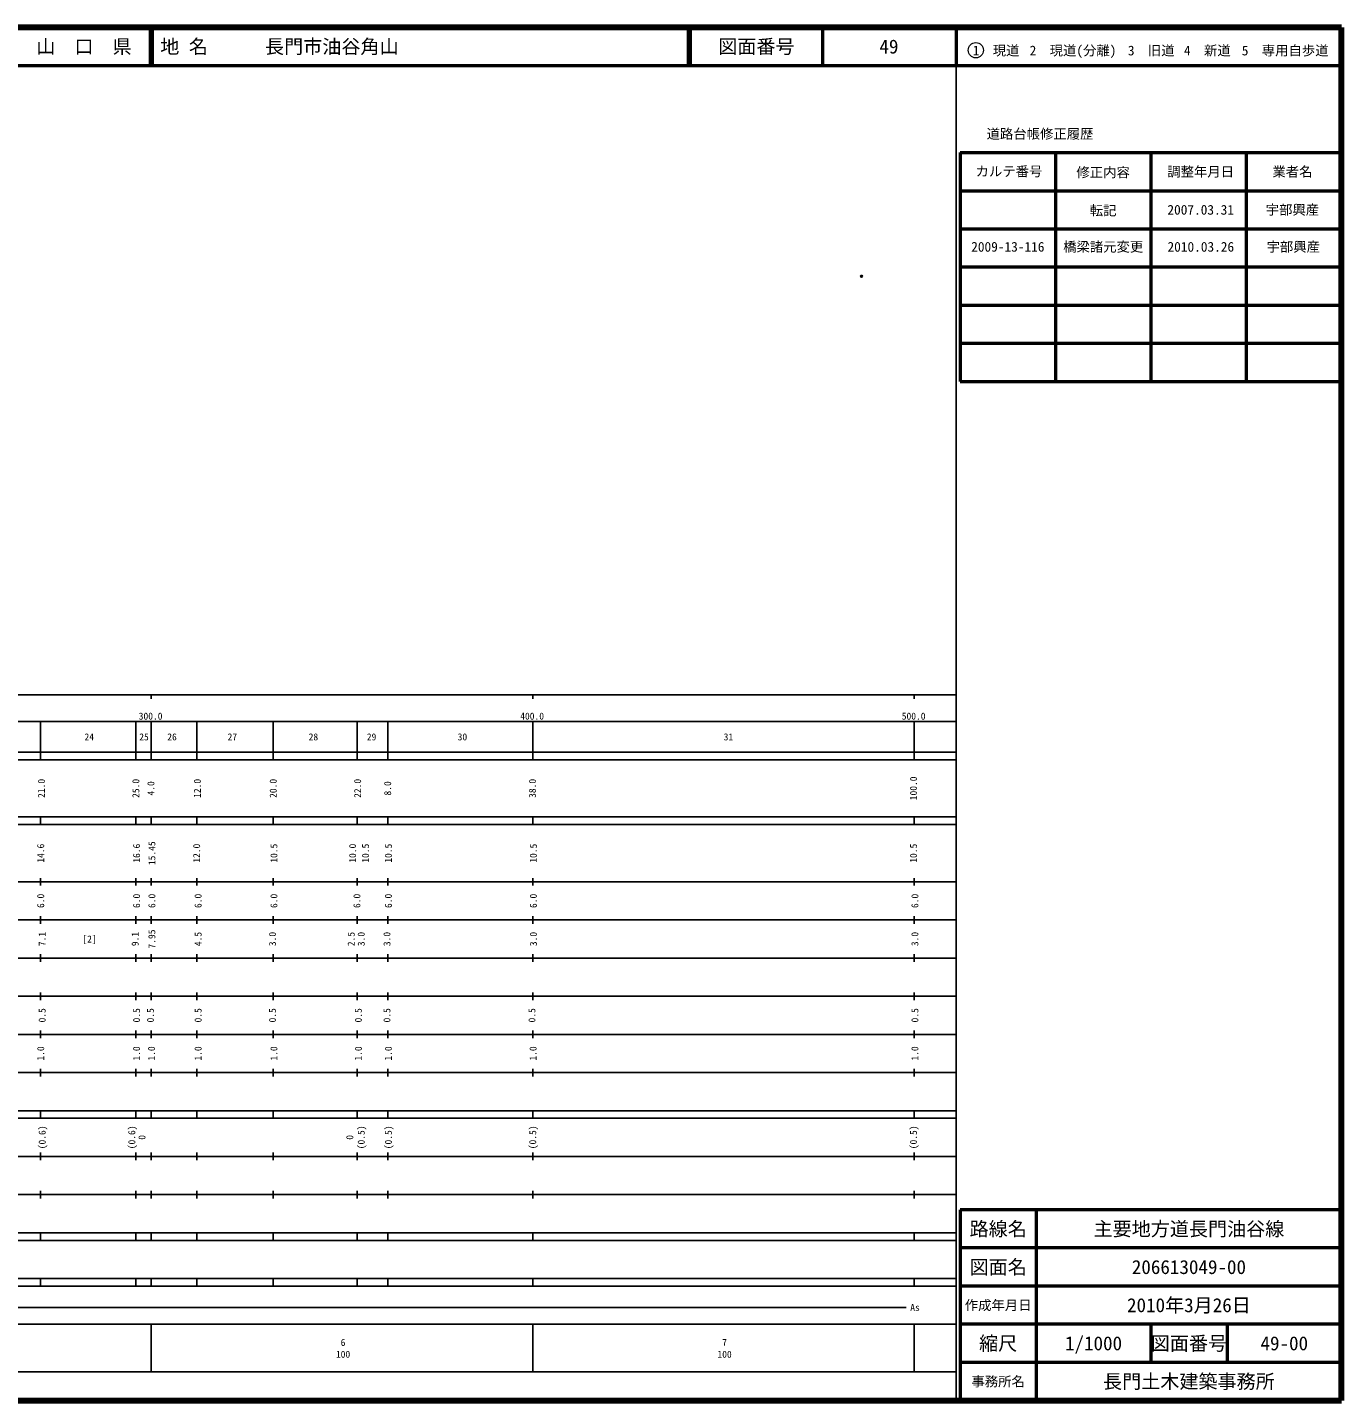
# Model space of a CAD drawing. Units: millimetres on the paper. Extents: x 40 to 680, y 20 to 380.
# Drawn here: x 335.6 to 680, y 20 to 380 of the extents above; entities that cross this region are included whole.
import ezdxf
from ezdxf.enums import TextEntityAlignment as Align

# ---------------------------------------------------------------- set-up
doc = ezdxf.new("R2010")
doc.units = ezdxf.units.MM
doc.header["$PDMODE"] = 32
doc.header["$PDSIZE"] = 0.5
doc.layers.add('M-OTRS', color=6, linetype='Continuous')
for name, color, linetype, lineweight in [('M-TTL', 2, 'Continuous', 140), ('M-TTL-BAND', 7, 'Continuous', 25), ('M-TTL-FRAM', 2, 'Continuous', 50), ('M-TTL-LINE', 7, 'Continuous', 50), ('M-TTL-TXT', 7, 'Continuous', 13)]:
    doc.layers.add(name, color=color, linetype=linetype, lineweight=lineweight)
doc.styles.add('ＭＳ ゴシック', font='')
doc.styles.get('ＭＳ ゴシック').set_extended_font_data('MS Gothic')

msp = doc.modelspace()

# ---------------------------------------------------------------- linework, layer by layer
at = {"layer": 'M-OTRS'}
msp.add_point((554.191, 314.756), dxfattribs=at)
at = {"layer": 'M-TTL'}
for p, q in [((680, 380), (40, 380)), ((680, 20), (680, 380)), ((40, 20), (680, 20))]:
    msp.add_line(p, q, dxfattribs=at)
at = {"layer": 'M-TTL-BAND'}
for p, q in [((579, 20), (579, 370)), ((40, 205), (579, 205)), ((368, 205), (368, 204)), ((468, 205), (468, 204)), ((568, 205), (568, 204)), ((68, 198), (579, 198)), ((339, 198), (339, 188)), ((364, 198), (364, 188)), ((368, 198), (368, 188)), ((380, 198), (380, 188)), ((400, 198), (400, 188)), ((422, 198), (422, 188)), ((430, 198), (430, 188)), ((468, 198), (468, 188)), ((568, 198), (568, 188)), ((40, 190), (579, 190)), ((40, 188), (579, 188)), ((40, 173), (579, 173)), ((339, 173), (339, 171)), ((364, 173), (364, 171)), ((368, 171), (368, 173)), ((380, 173), (380, 171)), ((400, 173), (400, 171)), ((422, 173), (422, 171)), ((430, 173), (430, 171)), ((468, 171), (468, 173)), ((568, 171), (568, 173)), ((40, 171), (579, 171)), ((40, 156), (579, 156)), ((339, 157), (339, 155)), ((364, 157), (364, 155)), ((368, 155), (368, 157)), ((380, 157), (380, 155)), ((400, 157), (400, 155)), ((422, 157), (422, 155)), ((430, 157), (430, 155)), ((468, 155), (468, 157)), ((568, 155), (568, 157)), ((46, 146), (579, 146)), ((339, 147), (339, 145)), ((364, 147), (364, 145)), ((368, 145), (368, 147)), ((380, 147), (380, 145)), ((400, 147), (400, 145)), ((422, 147), (422, 145)), ((430, 147), (430, 145)), ((468, 145), (468, 147)), ((568, 145), (568, 147)), ((339, 137), (339, 135)), ((364, 137), (364, 135)), ((368, 135), (368, 137)), ((380, 137), (380, 135)), ((400, 137), (400, 135)), ((422, 137), (422, 135)), ((430, 137), (430, 135)), ((468, 135), (468, 137)), ((568, 135), (568, 137)), ((52, 136), (579, 136)), ((46, 126), (579, 126)), ((339, 127), (339, 125)), ((364, 127), (364, 125)), ((368, 125), (368, 127)), ((380, 127), (380, 125)), ((400, 127), (400, 125)), ((422, 127), (422, 125)), ((430, 127), (430, 125)), ((468, 125), (468, 127)), ((568, 125), (568, 127)), ((52, 116), (579, 116)), ((339, 117), (339, 115)), ((364, 117), (364, 115)), ((368, 115), (368, 117)), ((380, 117), (380, 115)), ((400, 117), (400, 115)), ((422, 117), (422, 115)), ((430, 117), (430, 115)), ((468, 115), (468, 117)), ((568, 115), (568, 117)), ((46, 106), (579, 106)), ((339, 107), (339, 105)), ((364, 107), (364, 105)), ((368, 105), (368, 107)), ((380, 107), (380, 105)), ((400, 107), (400, 105)), ((422, 107), (422, 105)), ((430, 107), (430, 105)), ((468, 105), (468, 107)), ((568, 105), (568, 107)), ((40, 96), (579, 96)), ((40, 94), (579, 94)), ((339, 96), (339, 94)), ((364, 96), (364, 94)), ((368, 94), (368, 96)), ((380, 96), (380, 94)), ((400, 96), (400, 94)), ((422, 96), (422, 94)), ((430, 96), (430, 94)), ((468, 94), (468, 96)), ((568, 94), (568, 96)), ((49, 84), (579, 84)), ((339, 85), (339, 83)), ((364, 85), (364, 83)), ((368, 83), (368, 85)), ((380, 85), (380, 83)), ((400, 85), (400, 83)), ((422, 85), (422, 83)), ((430, 85), (430, 83)), ((468, 83), (468, 85)), ((568, 83), (568, 85)), ((40, 74), (579, 74)), ((339, 75), (339, 73)), ((364, 75), (364, 73)), ((368, 73), (368, 75)), ((380, 75), (380, 73)), ((400, 75), (400, 73)), ((422, 75), (422, 73)), ((430, 75), (430, 73)), ((468, 73), (468, 75)), ((568, 73), (568, 75)), ((40, 64), (579, 64)), ((40, 62), (579, 62)), ((339, 64), (339, 62)), ((364, 64), (364, 62)), ((368, 62), (368, 64)), ((380, 64), (380, 62)), ((400, 64), (400, 62)), ((422, 64), (422, 62)), ((430, 64), (430, 62)), ((468, 62), (468, 64)), ((568, 62), (568, 64)), ((40, 52), (579, 52)), ((339, 52), (339, 50)), ((364, 52), (364, 50)), ((368, 50), (368, 52)), ((380, 52), (380, 50)), ((400, 52), (400, 50)), ((422, 52), (422, 50)), ((430, 52), (430, 50)), ((468, 50), (468, 52)), ((568, 50), (568, 52)), ((40, 50), (579, 50)), ((70.805, 44.406), (565.903, 44.406)), ((40, 40), (579, 40)), ((368, 40), (368, 27.5)), ((468, 40), (468, 27.5)), ((568, 40), (568, 27.5)), ((68, 27.5), (579, 27.5))]:
    msp.add_line(p, q, dxfattribs=at)
at = {"layer": 'M-TTL-FRAM'}
for p, q in [((580, 347.197), (580, 287.197)), ((580, 347.197), (680, 347.197)), ((580, 287.197), (680, 287.197)), ((680, 70), (580, 70)), ((580, 70), (580, 20))]:
    msp.add_line(p, q, dxfattribs=at)
at = {"layer": 'M-TTL-LINE'}
for p, q in [((367.75, 380), (367.75, 370)), ((368.25, 380), (368.25, 370)), ((508.747, 380), (508.747, 370)), ((509.247, 380), (509.247, 370)), ((543.997, 380), (543.997, 370)), ((579, 380), (579, 370)), ((40, 370), (680, 370)), ((605, 347.197), (605, 287.197)), ((630, 347.197), (630, 287.197)), ((655, 347.197), (655, 287.197)), ((580, 337.197), (680, 337.197)), ((580, 327.197), (680, 327.197)), ((580, 317.197), (680, 317.197)), ((580, 307.197), (680, 307.197)), ((580, 297.197), (680, 297.197)), ((600, 70), (600, 20)), ((680, 60), (580, 60)), ((680, 50), (580, 50)), ((680, 40), (580, 40)), ((630, 40), (630, 30)), ((650, 40), (650, 30)), ((680, 30), (580, 30))]:
    msp.add_line(p, q, dxfattribs=at)
at = {"layer": 'M-TTL-TXT'}
msp.add_circle((584.147, 374.034), 2, dxfattribs=at)

# ---------------------------------------------------------------- texts
at = {"layer": 'M-TTL-BAND', "style": 'ＭＳ ゴシック'}
for s, p in [('300.0', (367.844, 199.445)), ('400.0', (467.844, 199.445)), ('500.0', (567.844, 199.445)), ('24', (351.762, 194)), ('25', (366.116, 194)), ('26', (373.46, 194)), ('27', (389.264, 194)), ('28', (410.514, 194)), ('29', (425.765, 194)), ('30', (449.569, 194)), ('31', (519.297, 194)), ('[2]', (351.832, 141)), ('As', (568.201, 44.406)), ('6', (418.288, 35.238)), ('7', (518.288, 35.238)), ('100', (418.288, 32.131)), ('100', (518.288, 32.131))]:
    msp.add_text(s, height=1.833, dxfattribs=at).set_placement(p, align=Align.MIDDLE_CENTER)
for s, p in [('21.0', (339.217, 180.5)), ('25.0', (363.968, 180.5)), ('4.0', (367.911, 180.5)), ('12.0', (380.093, 180.5)), ('20.0', (399.969, 180.5)), ('22.0', (422.095, 180.5)), ('8.0', (429.97, 180.5)), ('38.0', (467.911, 180.5)), ('100.0', (567.788, 180.5)), ('14.6', (339.029, 163.5)), ('16.6', (364.155, 163.5)), ('15.45', (368.161, 163.5)), ('12.0', (379.906, 163.5)), ('10.5', (400.157, 163.5)), ('10.0', (420.782, 163.5)), ('10.5', (424.158, 163.5)), ('10.5', (430.158, 163.5)), ('10.5', (468.161, 163.5)), ('10.5', (567.788, 163.5)), ('6.0', (339.029, 151)), ('6.0', (364.155, 151)), ('6.0', (368.161, 151)), ('6.0', (380.281, 151)), ('6.0', (400.157, 151)), ('6.0', (421.907, 151)), ('6.0', (430.158, 151)), ('6.0', (468.161, 151)), ('6.0', (568.163, 151)), ('7.1', (339.404, 141)), ('9.1', (363.78, 141)), ('7.95', (368.161, 141)), ('4.5', (380.281, 141)), ('3.0', (399.782, 141)), ('2.5', (420.407, 141)), ('3.0', (423.033, 141)), ('3.0', (429.783, 141)), ('3.0', (468.161, 141)), ('3.0', (568.163, 141)), ('0.5', (339.404, 121)), ('0.5', (364.155, 121)), ('0.5', (367.786, 121)), ('0.5', (380.281, 121)), ('0.5', (399.782, 121)), ('0.5', (422.282, 121)), ('0.5', (429.783, 121)), ('0.5', (467.786, 121)), ('0.5', (568.163, 121)), ('1.0', (339.029, 111)), ('1.0', (364.155, 111)), ('1.0', (368.082, 111)), ('1.0', (380.281, 111)), ('1.0', (400.157, 111)), ('1.0', (422.282, 111)), ('1.0', (430.158, 111)), ('1.0', (468.082, 111)), ('1.0', (568.163, 111)), ('(0.6)', (339.404, 89)), ('(0.6)', (362.905, 89)), ('(0.5)', (423.033, 89)), ('(0.5)', (430.158, 89)), ('(0.5)', (468, 89)), ('(0.5)', (567.788, 89)), ('0', (365.572, 89)), ('0', (420.032, 89))]:
    msp.add_text(s, height=1.833, rotation=90, dxfattribs=at).set_placement(p, align=Align.MIDDLE_CENTER)
at = {"layer": 'M-TTL-TXT', "style": 'ＭＳ ゴシック'}
for s, height, p in [('山\u3000口\u3000県', 3.666, (350.375, 375)), ('図面番号', 3.666, (526.622, 375)), ('49', 3.666, (561.372, 375)), ('1\u3000現道', 2.566, (589.448, 373.958)), ('2\u3000現道(分離)', 2.566, (609.619, 373.958)), ('3\u3000旧道', 2.566, (630.121, 373.958)), ('4\u3000新道', 2.566, (644.824, 373.958)), ('5\u3000専用自歩道', 2.566, (665.228, 373.958)), ('道路台帳修正履歴', 2.566, (600.968, 352.113)), ('カルテ番号', 2.566, (592.839, 342.277)), ('修正内容', 2.566, (617.509, 342.023)), ('調整年月日', 2.566, (643.089, 342.197)), ('業者名', 2.566, (667.134, 342.197)), ('転記', 2.566, (617.509, 332.023)), ('2007.03.31', 2.566, (643.089, 332.197)), ('宇部興産', 2.566, (667.134, 332.197)), ('路線名', 3.666, (590, 65)), ('主要地方道長門油谷線', 3.666, (640, 65)), ('図面名', 3.666, (590, 55)), ('206613049-00', 3.666, (640, 55)), ('2010年3月26日', 3.666, (640, 45)), ('作成年月日', 2.566, (590, 45)), ('縮尺', 3.666, (590, 35)), ('1/1000', 3.666, (615, 35)), ('図面番号', 3.666, (640, 35)), ('49-00', 3.666, (665, 35)), ('事務所名', 2.566, (590, 25)), ('長門土木建築事務所', 3.666, (640, 25))]:
    msp.add_text(s, height=height, dxfattribs=at).set_placement(p, align=Align.MIDDLE_CENTER)
msp.add_text('地 名      長門市油谷角山', height=3.666, dxfattribs=at).set_placement((370.38, 375), align=Align.MIDDLE_LEFT)
for s, p in [('橋梁諸元変更', (617.533, 320.442)), ('2009-13-116', (592.533, 320.442))]:
    msp.add_text(s, height=2.566, dxfattribs=at).set_placement(p, align=Align.BOTTOM_CENTER)
for s, p in [('宇部興産', (660.346, 320.442)), ('2010.03.26', (634.39, 320.442))]:
    msp.add_text(s, height=2.566, dxfattribs=at).set_placement(p, align=Align.BOTTOM_LEFT)

doc.saveas('drawing.dxf')
